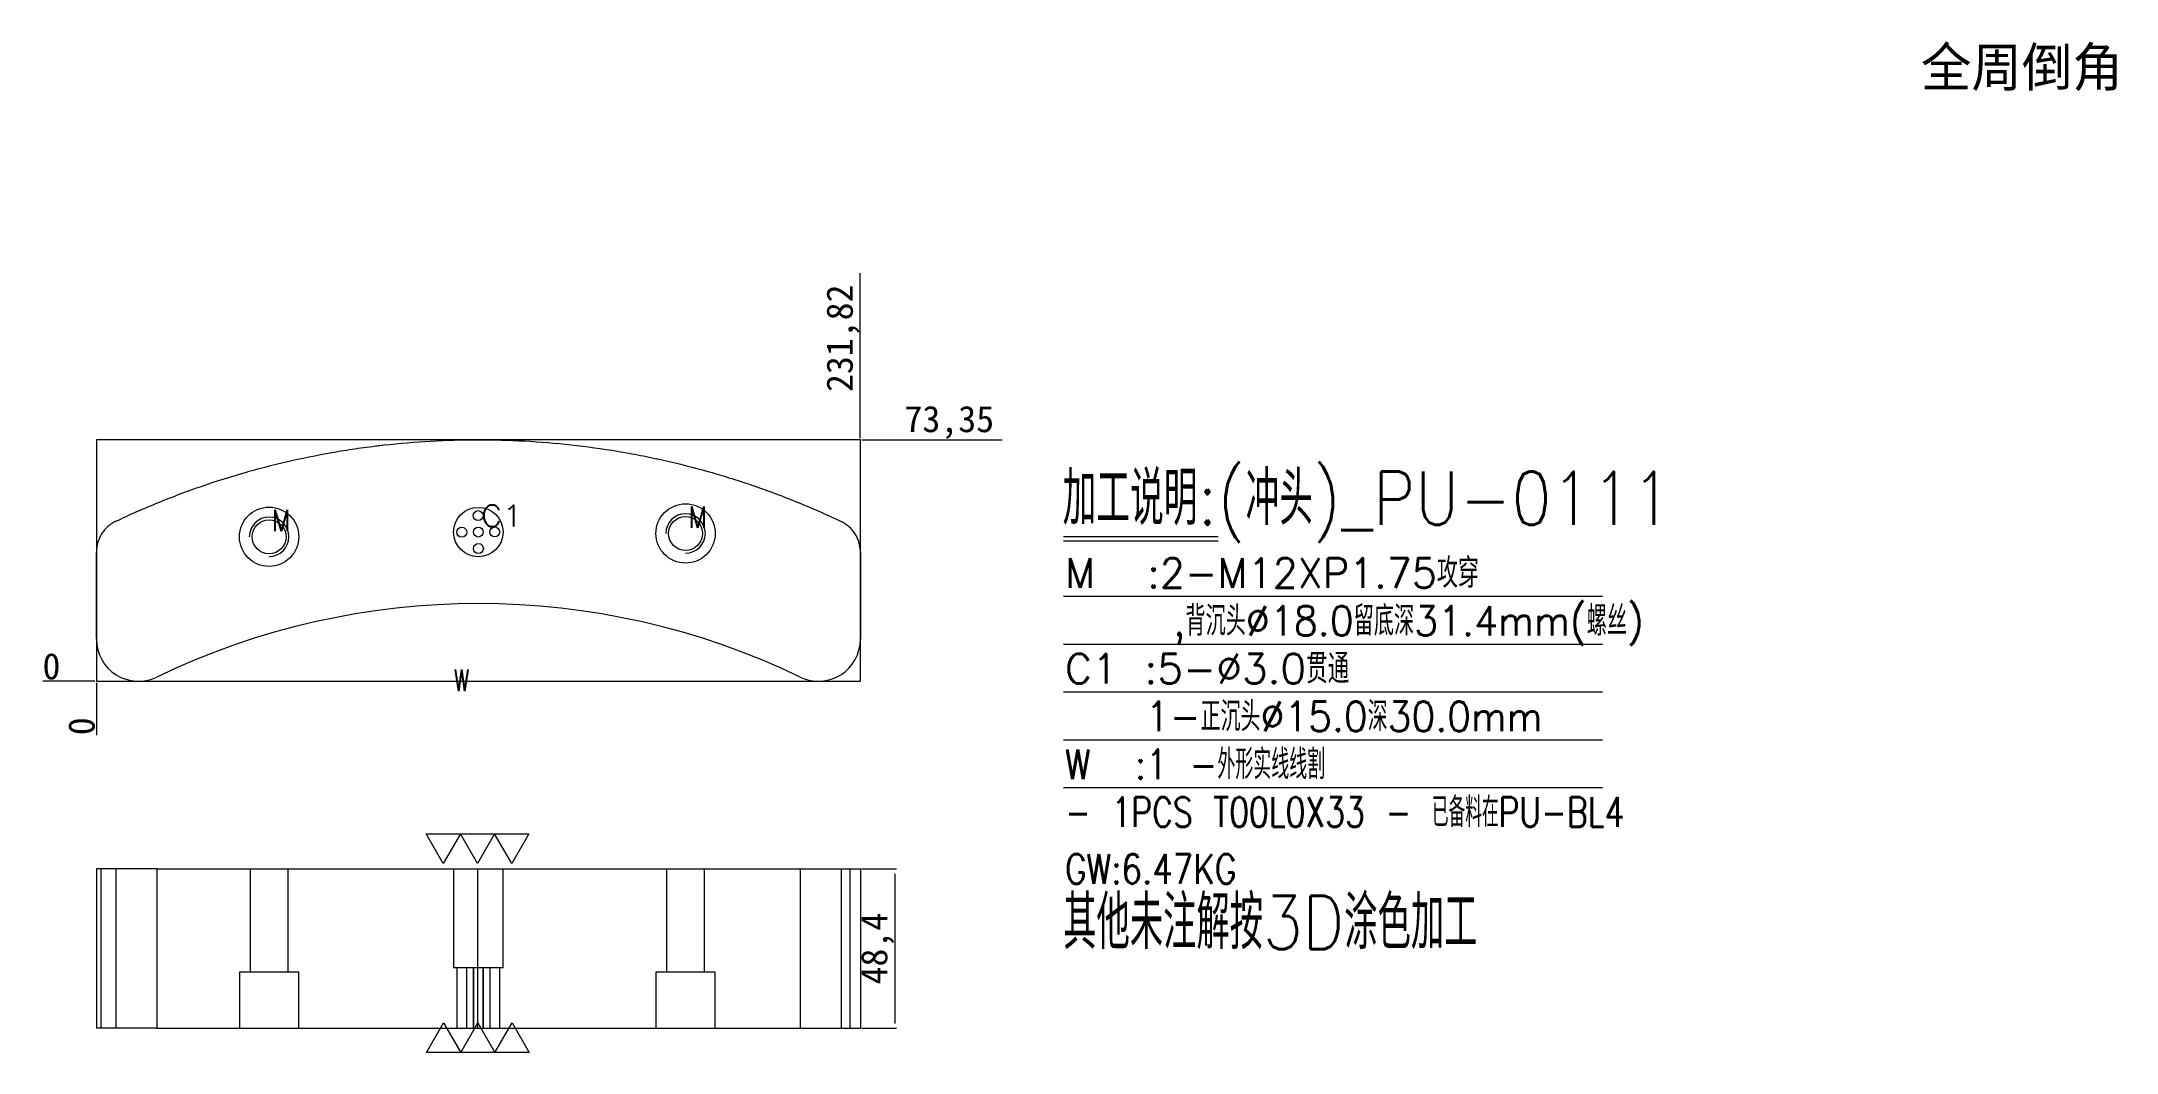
# Model space of a CAD drawing. Header units: millimetres. Extents: x 19434 to 20064, y 53858 to 54165.
import ezdxf
from ezdxf.enums import TextEntityAlignment as Align

# ---------------------------------------------------------------- set-up
doc = ezdxf.new("R2010")
doc.units = ezdxf.units.MM
doc.linetypes.add('DASHED', pattern=[0])
doc.layers.add('dim', color=4, linetype='Continuous')
doc.layers.add('PUNCH', color=2, linetype='Continuous')
doc.styles.add('_PUG_ERP', font='txt')
doc.styles.add('chinesef_fs', font='txt.shx', dxfattribs={"bigfont": 'gbcbig.shx'})
doc.dimstyles.new('_PUG_ERP', dxfattribs={"dimtxt": 8, "dimasz": 1.5, "dimexe": 0.5, "dimexo": 0.5, "dimgap": 0.5, "dimtad": 1, "dimtxsty": '_PUG_ERP', "dimblk": 'CLOSEDBLANK', "dimcen": 0, "dimclrd": 4, "dimclre": 4, "dimclrt": 3, "dimazin": 3, "dimtfac": 1, "dimtmove": 0, "dimatfit": 3, "dimldrblk": 'CLOSEDBLANK', "dimlwd": 9, "dimlwe": 9})

# ---------------------------------------------------------------- blocks, each defined once
blk = doc.blocks.new('*D733')
at = {"layer": 'Defpoints', "color": 0}
for p in [(19682.77, 54044.47), (19693.27, 54044.47), (19450.95, 53971.11)]:
    blk.add_point(p, dxfattribs=at)
at = {"layer": 'dim', "color": 4, "lineweight": 9}
for p, q in [((19683.27, 54044.47), (19687.27, 54044.47)), ((19687.27, 54044.47), (19690.27, 54044.47)), ((19690.27, 54044.47), (19725.77, 54044.47))]:
    blk.add_line(p, q, dxfattribs=at)
at = {"layer": 'dim', "color": 3, "lineweight": 13, "insert": (19709.77, 54049.73), "char_height": 8, "attachment_point": 5, "style": '_PUG_ERP'}
blk.add_mtext('73,35', dxfattribs=at)
blk = doc.blocks.new('_ClosedBlank')
blk = doc.blocks.new('*D734')
at = {"layer": 'Defpoints', "color": 0}
for p in [(19440.45, 53971.11), (19450.95, 53971.11), (19450.95, 53971.11)]:
    blk.add_point(p, dxfattribs=at)
at = {"layer": 'dim', "color": 4, "lineweight": 9}
blk.add_line((19450.45, 53971.11), (19434.62, 53971.11), dxfattribs=at)
at = {"layer": 'dim', "color": 3, "lineweight": 13, "insert": (19437.29, 53975.61), "char_height": 8, "attachment_point": 5, "style": '_PUG_ERP'}
blk.add_mtext('0', dxfattribs=at)
blk = doc.blocks.new('*D735')
at = {"layer": 'Defpoints', "color": 0}
for p in [(19450.95, 53971.11), (19450.95, 53971.11), (19450.95, 53960.61)]:
    blk.add_point(p, dxfattribs=at)
at = {"layer": 'dim', "color": 4, "lineweight": 9}
blk.add_line((19450.95, 53970.61), (19450.95, 53954.78), dxfattribs=at)
at = {"layer": 'dim', "color": 3, "lineweight": 13, "insert": (19446.45, 53957.45), "char_height": 8, "attachment_point": 5, "rotation": 90, "style": '_PUG_ERP'}
blk.add_mtext('0', dxfattribs=at)
blk = doc.blocks.new('*D736')
at = {"layer": 'Defpoints', "color": 0}
for p in [(19682.77, 54054.97), (19682.77, 54044.47), (19450.95, 53971.11)]:
    blk.add_point(p, dxfattribs=at)
at = {"layer": 'dim', "color": 4, "lineweight": 9}
for p, q in [((19682.77, 54051.97), (19682.77, 54095.09)), ((19682.77, 54048.97), (19682.77, 54051.97)), ((19682.77, 54044.97), (19682.77, 54048.97))]:
    blk.add_line(p, q, dxfattribs=at)
at = {"layer": 'dim', "color": 3, "lineweight": 13, "insert": (19677.51, 54075.28), "char_height": 8, "attachment_point": 5, "rotation": 90, "style": '_PUG_ERP'}
blk.add_mtext('231,82', dxfattribs=at)
blk = doc.blocks.new('*D737')
at = {"layer": 'Defpoints', "color": 0}
for p in [(19682.77, 53914.11), (19682.77, 53865.71), (19693.27, 53865.71)]:
    blk.add_point(p, dxfattribs=at)
at = {"layer": 'dim', "color": 4, "lineweight": 9}
for p, q in [((19683.27, 53914.11), (19693.77, 53914.11)), ((19693.27, 53912.61), (19693.27, 53867.21)), ((19683.27, 53865.71), (19693.77, 53865.71))]:
    blk.add_line(p, q, dxfattribs=at)
at = {"layer": 'dim', "color": 3, "lineweight": 13, "insert": (19688.01, 53889.91), "char_height": 8, "attachment_point": 5, "rotation": 90, "style": '_PUG_ERP'}
blk.add_mtext('48,4', dxfattribs=at)

msp = doc.modelspace()

# ---------------------------------------------------------------- linework, layer by layer
at = {"layer": 'dim', "color": 8, "linetype": 'Continuous', "lineweight": 18}
for p, q in [((19744.427, 54015.062), (19791.375, 54015.062)), ((19744.427, 54013.709), (19791.375, 54013.709)), ((19744.427, 53996.929), (19908.04, 53996.929)), ((19744.427, 53982.403), (19908.04, 53982.403)), ((19744.427, 53982.403), (19908.04, 53982.403)), ((19744.427, 53967.876), (19908.04, 53967.876)), ((19744.427, 53953.35), (19908.04, 53953.35)), ((19744.427, 53938.824), (19908.04, 53938.824))]:
    msp.add_line(p, q, dxfattribs=at)
at = {"layer": 'dim', "color": 252, "linetype": 'DASHED', "lineweight": 13, "ltscale": 0.2}
msp.add_lwpolyline([(19450.954, 53971.114), (19682.775, 53971.114), (19682.775, 54044.467), (19450.954, 54044.467)], close=True, dxfattribs=at)
at = {"layer": 'dim', "lineweight": 13}
for points in [[(19582.168, 53924.749), (19576.972, 53915.749), (19571.776, 53924.749), (19566.58, 53915.749), (19561.384, 53924.749), (19556.187, 53915.749), (19550.991, 53924.749), (19582.168, 53924.749)], [(19551.087, 53858.349), (19556.283, 53867.349), (19561.479, 53858.349), (19566.675, 53867.349), (19571.871, 53858.349), (19577.067, 53867.349), (19582.263, 53858.349), (19551.087, 53858.349)]]:
    msp.add_lwpolyline(points, close=True, dxfattribs=at)
at = {"layer": 'PUNCH', "color": 223, "linetype": 'Continuous', "lineweight": 18}
for p, q in [((19450.954, 53983.844), (19450.954, 54010.409)), ((19682.775, 54010.409), (19682.775, 53983.844)), ((19469.213, 53914.114), (19450.954, 53914.114)), ((19450.954, 53914.114), (19450.954, 53865.714)), ((19469.213, 53914.114), (19664.516, 53914.114)), ((19664.516, 53914.114), (19682.775, 53914.114)), ((19682.775, 53914.114), (19682.775, 53865.714)), ((19469.213, 53865.714), (19450.954, 53865.714)), ((19469.213, 53865.714), (19664.516, 53865.714)), ((19664.516, 53865.714), (19682.775, 53865.714))]:
    msp.add_line(p, q, dxfattribs=at)
at = {"layer": 'PUNCH', "color": 155, "linetype": 'DASHED', "lineweight": 13, "ltscale": 0.446485}
for p, q in [((19452.31, 53914.114), (19452.31, 53865.714)), ((19679.54, 53914.114), (19679.54, 53865.714))]:
    msp.add_line(p, q, dxfattribs=at)
at = {"layer": 'PUNCH', "color": 155, "linetype": 'Continuous', "lineweight": 18}
for p, q in [((19469.213, 53914.114), (19469.213, 53865.714)), ((19664.516, 53914.114), (19664.516, 53865.714))]:
    msp.add_line(p, q, dxfattribs=at)
at = {"layer": 'PUNCH', "color": 223, "linetype": 'DASHED', "lineweight": 13, "ltscale": 0.446485}
for p, q in [((19497.577, 53914.114), (19497.577, 53882.714)), ((19509.084, 53882.714), (19509.084, 53914.114)), ((19559.325, 53914.114), (19559.325, 53884.114)), ((19574.325, 53884.114), (19574.325, 53914.114)), ((19623.977, 53914.114), (19623.977, 53882.714)), ((19635.484, 53882.714), (19635.484, 53914.114)), ((19494.33, 53882.714), (19494.33, 53865.714)), ((19494.331, 53882.714), (19494.33, 53882.714)), ((19512.33, 53882.714), (19494.331, 53882.714)), ((19512.33, 53865.714), (19512.33, 53882.714)), ((19574.325, 53884.114), (19559.325, 53884.114)), ((19560.325, 53884.114), (19560.325, 53865.714)), ((19563.325, 53865.714), (19563.325, 53884.114)), ((19565.284, 53884.114), (19565.284, 53865.714)), ((19565.325, 53884.114), (19565.325, 53865.714)), ((19565.365, 53884.114), (19565.365, 53865.714)), ((19568.284, 53865.714), (19568.284, 53884.114)), ((19568.325, 53865.714), (19568.325, 53884.114)), ((19568.365, 53865.714), (19568.365, 53884.114)), ((19570.324, 53884.114), (19570.324, 53865.714)), ((19573.324, 53865.714), (19573.324, 53884.114)), ((19620.73, 53882.714), (19620.73, 53865.714)), ((19638.73, 53882.714), (19620.73, 53882.714)), ((19620.73, 53882.714), (19620.73, 53882.714)), ((19638.73, 53865.714), (19638.73, 53882.714))]:
    msp.add_line(p, q, dxfattribs=at)
at = {"layer": 'PUNCH', "color": 30, "linetype": 'DASHED', "lineweight": 13, "ltscale": 0.446485}
for centre in [(19503.33, 54014.984), (19629.73, 54015.999)]:
    msp.add_circle(centre, 9, dxfattribs=at)
at = {"layer": 'PUNCH', "color": 42, "linetype": 'Continuous', "lineweight": 18}
for centre, radius in [((19566.825, 54016.42), 7.5), ((19566.784, 54021.42), 1.5), ((19561.825, 54016.38), 1.5), ((19566.825, 54016.42), 1.5), ((19571.824, 54016.46), 1.5), ((19566.865, 54011.42), 1.5)]:
    msp.add_circle(centre, radius, dxfattribs=at)
at = {"layer": 'PUNCH', "color": 30, "linetype": 'Continuous', "lineweight": 13, "ltscale": 0.578201}
for centre in [(19629.73, 54015.999), (19503.33, 54014.984)]:
    msp.add_circle(centre, 5.15, dxfattribs=at)
at = {"layer": 'PUNCH', "color": 30, "linetype": 'DASHED', "lineweight": 13, "ltscale": 0.2}
for centre in [(19503.33, 54014.984), (19629.73, 54015.999)]:
    msp.add_arc(centre, 6, 270, 180, dxfattribs=at)
at = {"layer": 'PUNCH', "color": 223, "linetype": 'Continuous', "lineweight": 18}
for centre, radius, start, end in [((19461.184, 54010.409), 10.23, 150.163406, 180), ((19672.545, 54010.409), 10.23, 0, 46.857924), ((19566.864, 53769.868), 224.824, 64.25626, 115.74374), ((19463.684, 53983.844), 12.73, 180, 295.74374), ((19670.045, 53983.844), 12.73, 244.25626, 0)]:
    msp.add_arc(centre, radius, start, end, dxfattribs=at)
for points, knots in [([(19456.781, 54019.684), (19458.922, 54020.7), (19463.226, 54022.67), (19467.573, 54024.516), (19474.126, 54027.192), (19478.538, 54028.854), (19487.446, 54031.932), (19491.943, 54033.348), (19498.753, 54035.289), (19502.174, 54036.213), (19506.193, 54037.209), (19507.922, 54037.619), (19508.788, 54037.821), (19509.076, 54037.888), (19509.654, 54038.02), (19509.942, 54038.086), (19514.853, 54039.196), (19519.497, 54040.112), (19526.497, 54041.291), (19530.006, 54041.833), (19534.113, 54042.379), (19535.877, 54042.596), (19537.053, 54042.736), (19537.642, 54042.804), (19542.94, 54043.397), (19552.375, 54044.191), (19561.84, 54044.462), (19566.58, 54044.467)], [0, 0, 0, 0, 0.0625, 0.125, 0.125, 0.25, 0.25, 0.375, 0.375, 0.4375, 0.46875, 0.484375, 0.484375, 0.4921875, 0.4921875, 0.5, 0.5, 0.625, 0.625, 0.6875, 0.71875, 0.734375, 0.734375, 0.75, 0.75, 0.875, 1, 1, 1, 1]), ([(19566.58, 54044.467), (19576.107, 54044.476), (19585.577, 54043.956), (19599.698, 54042.397), (19604.392, 54041.747), (19611.41, 54040.576), (19614.914, 54039.942), (19618.993, 54039.115), (19620.739, 54038.742), (19621.612, 54038.552), (19621.902, 54038.488), (19622.484, 54038.36), (19622.774, 54038.295), (19627.711, 54037.187), (19632.322, 54036.016), (19639.185, 54034.069), (19642.603, 54033.047), (19646.567, 54031.772), (19648.261, 54031.208), (19649.39, 54030.827), (19649.953, 54030.635), (19655.019, 54028.888), (19663.924, 54025.537), (19672.63, 54021.697), (19676.933, 54019.654)], [0, 0, 0, 0, 0.25, 0.25, 0.375, 0.375, 0.4375, 0.46875, 0.484375, 0.484375, 0.4921875, 0.4921875, 0.5, 0.5, 0.625, 0.625, 0.6875, 0.71875, 0.734375, 0.734375, 0.75, 0.75, 0.875, 1, 1, 1, 1]), ([(19456.781, 54019.684), (19456.31, 54019.461), (19455.86, 54019.202), (19455.323, 54018.834), (19455.217, 54018.759), (19455.009, 54018.604), (19454.906, 54018.524), (19454.603, 54018.28), (19454.408, 54018.109), (19454.171, 54017.886), (19454.124, 54017.841), (19454.031, 54017.75), (19453.893, 54017.612), (19453.76, 54017.471), (19453.499, 54017.185), (19453.333, 54016.988), (19452.857, 54016.379), (19452.569, 54015.95), (19452.31, 54015.499)], [0, 0, 0, 0, 0.25, 0.25, 0.3125, 0.3125, 0.375, 0.375, 0.5, 0.5, 0.53125, 0.53125, 0.5625, 0.625, 0.625, 0.75, 0.75, 1, 1, 1, 1]), ([(19676.933, 54019.654), (19677.172, 54019.54), (19677.406, 54019.418), (19677.749, 54019.221), (19677.862, 54019.153), (19678.085, 54019.013), (19678.196, 54018.94), (19678.523, 54018.716), (19678.736, 54018.559), (19679.148, 54018.228), (19679.348, 54018.055), (19679.54, 54017.874)], [0, 0, 0, 0, 0.25, 0.25, 0.375, 0.375, 0.5, 0.5, 0.75, 0.75, 1, 1, 1, 1])]:
    msp.add_open_spline(points, degree=3, knots=knots, dxfattribs=at)
at = {"layer": 'PUNCH', "color": 155, "linetype": 'DASHED', "lineweight": 13, "ltscale": 0.446485}
for points in [[(19456.781, 53914.114), (19456.781, 53865.714)], [(19566.58, 53914.114), (19566.58, 53865.714)], [(19676.933, 53914.114), (19676.933, 53865.714)]]:
    msp.add_open_spline(points, degree=1, dxfattribs=at)

# ---------------------------------------------------------------- texts
at = {"layer": 'dim'}
msp.add_text('全周倒角', height=11.7845, dxfattribs=at).set_placement((20035.289, 54157.871), align=Align.MIDDLE)
at = {"layer": 'dim', "color": 4, "lineweight": 13, "style": 'chinesef_fs'}
for s, height, width, p in [('加工说明:(冲头)_PU-0111', 16.2, 0.8765, (19744.19, 54018.589)), ('M', 6.5, 0.8408, (19504.157, 54016.712)), ('C1', 6.5, 1.1106, (19567.621, 54018.133)), ('M', 6.5, 0.8408, (19630.557, 54017.727)), ('M  :2-M12XP1.75攻穿', 9, 0.9864, (19744.904, 53999.49)), ('    ,背沉头%%c18.0留底深31.4mm(螺丝)', 9, 0.9432, (19744.904, 53984.964)), ('C1 :5-%%c3.0贯通', 9, 1.0101, (19744.904, 53970.437)), ('W', 6.5, 0.6727, (19559.476, 53968.13)), ('   1-正沉头%%c15.0深30.0mm', 9, 0.9367, (19744.904, 53955.911)), ('- 1PCS T00L0X33 - 已备料在PU-BL4 ', 9, 0.7798, (19744.904, 53926.859)), ('GW:6.47KG ', 9, 0.8074, (19744.904, 53909.628))]:
    msp.add_text(s, height=height, dxfattribs=dict(at, width=width)).set_placement(p)
at = {"layer": 'dim', "color": 1, "lineweight": 13, "style": 'chinesef_fs', "width": 0.8416}
msp.add_text('W  :1 -外形实线线割', height=9, dxfattribs=at).set_placement((19744.904, 53941.385))
at = {"layer": 'dim', "color": 21, "lineweight": 13, "style": 'chinesef_fs', "width": 0.8663}
msp.add_text('其他未注解按3D涂色加工', height=16.2, dxfattribs=at).set_placement((19744.357, 53889.772))

# ---------------------------------------------------------------- dimensions: what is measured, and where the dimension line sits
at = {"layer": 'dim', "lineweight": 13}
for feature_location, offset, dtype, origin, picture, middle in [((19682.775, 54044.467), (0, 10.5), 1, (19450.954, 53971.114), '*D736', (19677.513, 54075.276)), ((19682.775, 54044.467), (10.5, 0), 0, (19450.954, 53971.114), '*D733', (19709.775, 54049.728)), ((19450.953873089, 53971.11437218), (-10.5, 0), 0, (19450.953873089, 53971.11437218), '*D734', (19437.287206422, 53975.61437218)), ((19450.953873089, 53971.11437218), (0, -10.5), 1, (19450.953873089, 53971.11437218), '*D735', (19446.453873089, 53957.447705513))]:
    dim = msp.add_ordinate_dim(feature_location=feature_location, offset=offset, dtype=dtype, origin=origin, dimstyle='_PUG_ERP', dxfattribs=at)
    dim.commit()
    dim.dimension.update_dxf_attribs({"geometry": picture, "text_midpoint": middle})
dim = msp.add_linear_dim(base=(19693.275, 53865.714), p1=(19682.775, 53914.114), p2=(19682.775, 53865.714), angle=90, dimstyle='_PUG_ERP', dxfattribs=at)
dim.commit()
dim.dimension.update_dxf_attribs({"geometry": '*D737', "text_midpoint": (19688.013, 53889.914)})

doc.saveas('drawing.dxf')
